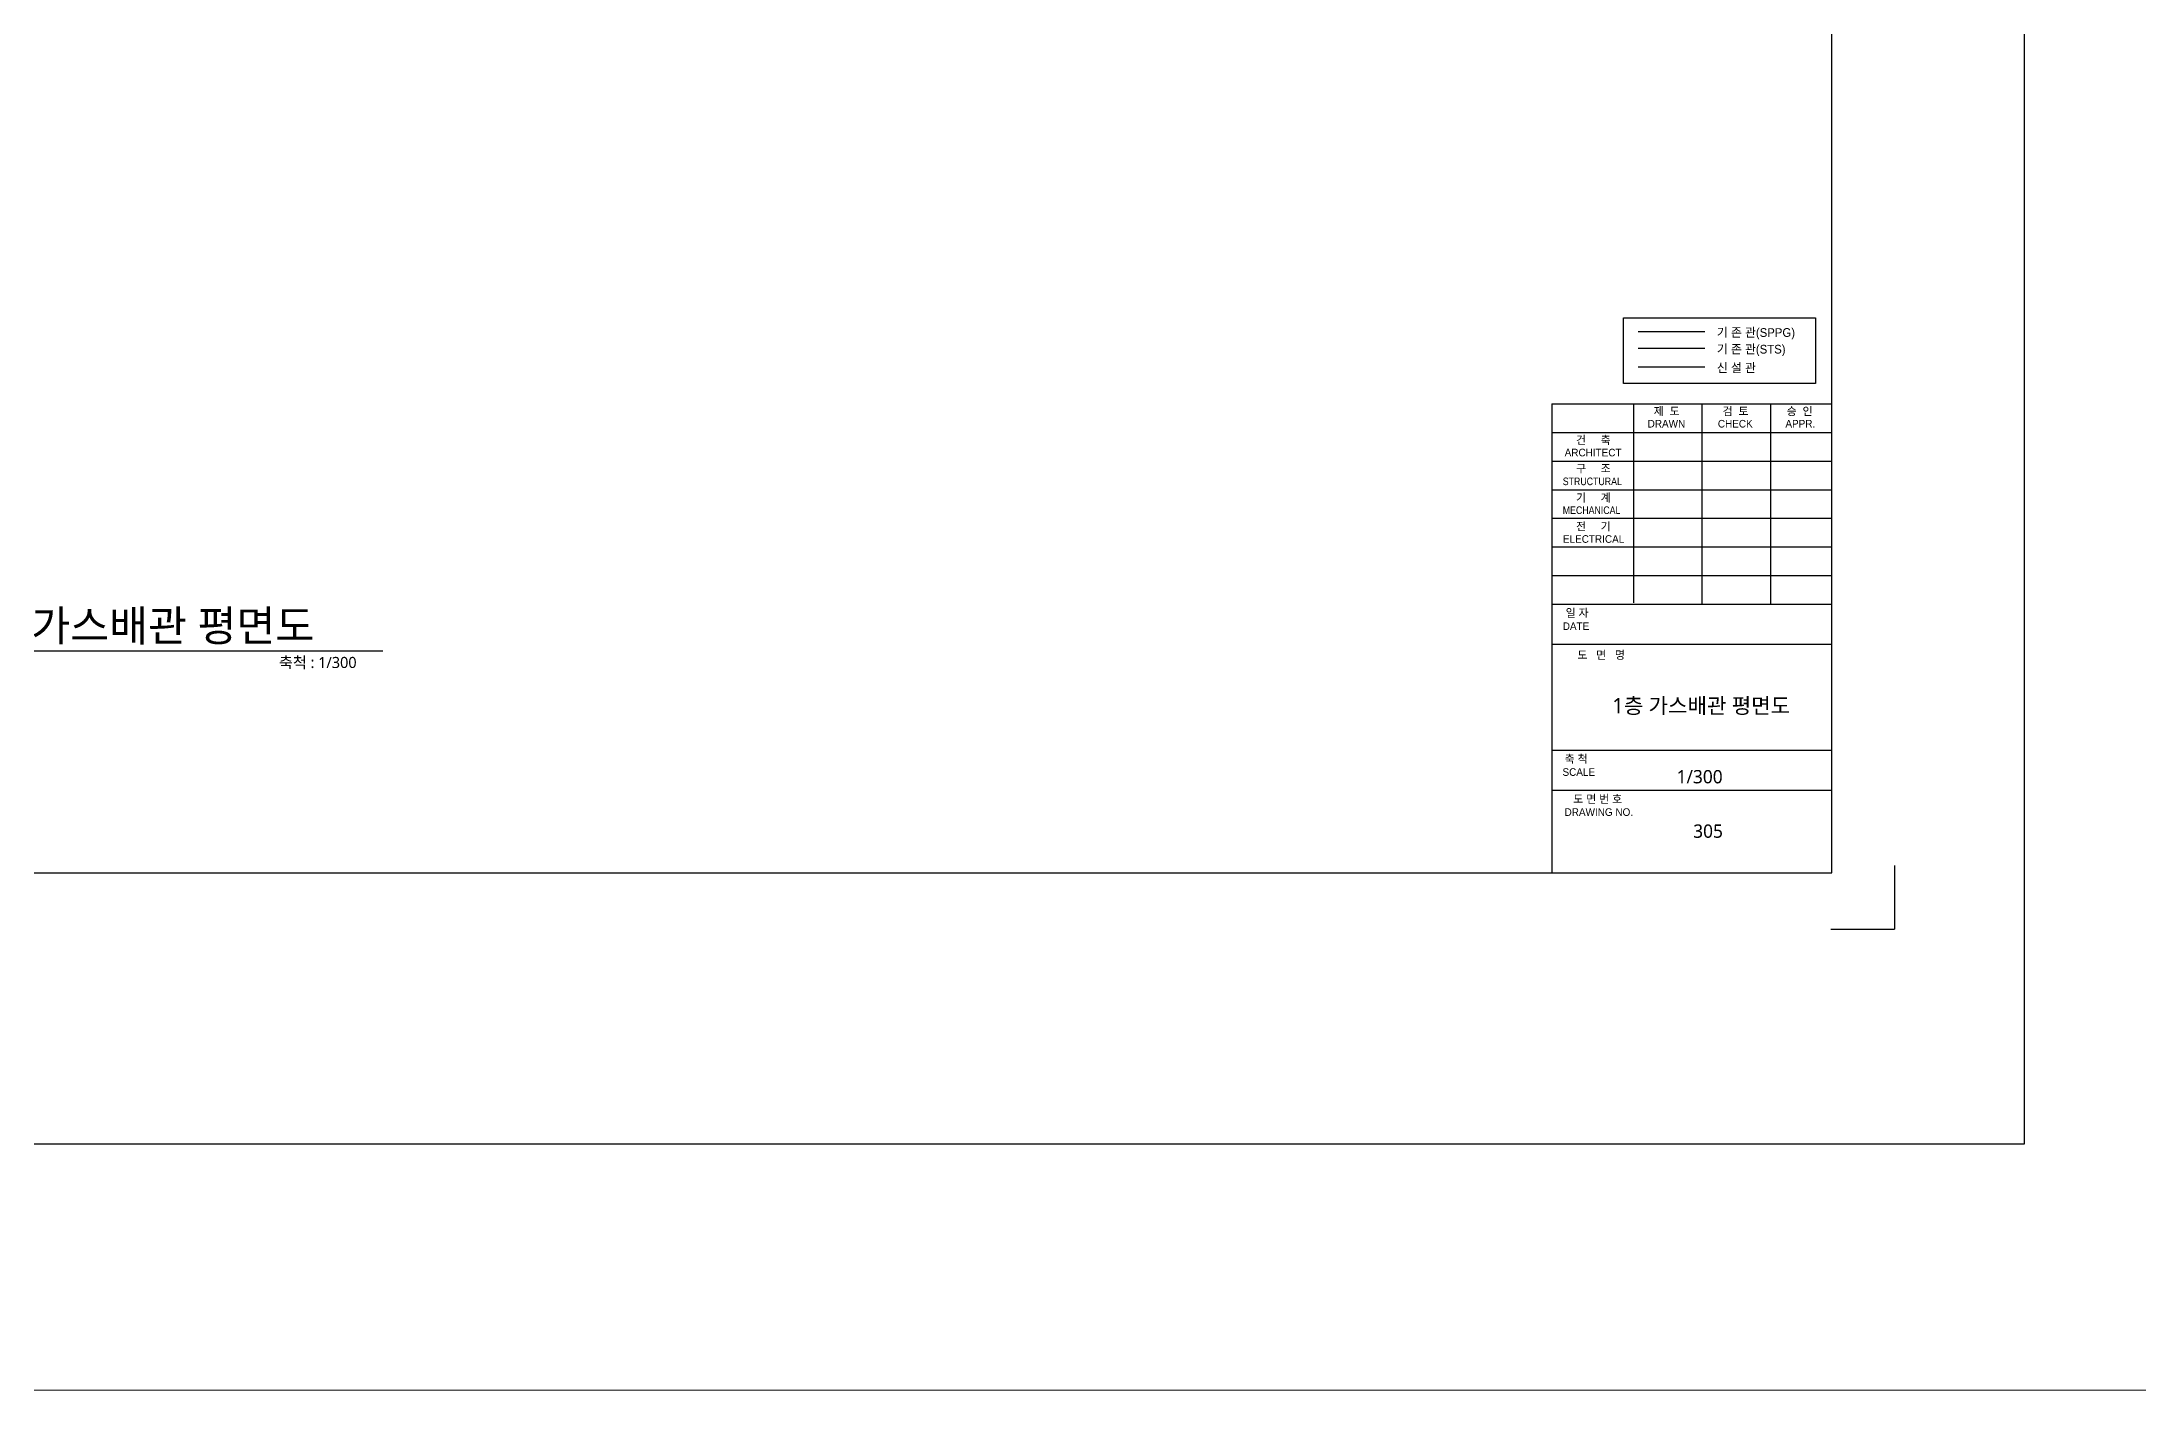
# Model space of a CAD drawing. Header units: millimetres. Extents: x 16332047 to 33387680, y -14835522 to -7015081.
# Drawn here: x 16463801 to 16534727, y -7536127 to -7490533 of the extents above; entities that cross this region are included whole.
import ezdxf
from ezdxf.enums import TextEntityAlignment as Align

# ---------------------------------------------------------------- set-up
doc = ezdxf.new("R2010")
doc.units = ezdxf.units.MM
doc.header["$LTSCALE"] = 300
doc.header["$MEASUREMENT"] = 0
doc.layers.get('0').update_dxf_attribs({"linetype": 'CONTINUOUS'})
for name, color, linetype in [('3', 3, 'CONTINUOUS'), ('A-HAT', 5, 'CONTINUOUS'), ('LINE', 2, 'CONTINUOUS'), ('TITLE', 1, 'CONTINUOUS')]:
    doc.layers.add(name, color=color, linetype=linetype)
doc.styles.add('GHD', font='')
doc.styles.add('GHS', font='')
doc.styles.add('맑은 고딕', font='malgun.ttf')
doc.styles.get('GHD').set_extended_font_data('Dotum')
doc.styles.get('GHS').set_extended_font_data('Dotum')

msp = doc.modelspace()

# ---------------------------------------------------------------- linework, layer by layer
at = {"layer": '3', "color": 0}
for p, q in [((16524366, -7518637), (16524366, -7438315)), ((16514890, -7502768), (16514890, -7518637))]:
    msp.add_line(p, q, dxfattribs=at)
at = {"layer": '3', "color": 0, "linetype": 'Continuous'}
for p, q in [((16514890, -7502768), (16524366, -7502768)), ((16517655, -7502768), (16517655, -7509508)), ((16519971, -7502768), (16519971, -7509553)), ((16522291, -7502768), (16522291, -7509553)), ((16514890, -7503737), (16524366, -7503737)), ((16514890, -7504707), (16524366, -7504707)), ((16514890, -7505676), (16524366, -7505676)), ((16514890, -7506645), (16524366, -7506645)), ((16514890, -7507614), (16524366, -7507614)), ((16514890, -7508584), (16524366, -7508584)), ((16514890, -7509553), (16524366, -7509553)), ((16514890, -7510899), (16524366, -7510899)), ((16514890, -7514491), (16524366, -7514491)), ((16514890, -7515837), (16524366, -7515837)), ((16410488, -7518637), (16514890, -7518637)), ((16514890, -7518637), (16524366, -7518637)), ((16514890, -7518637), (16524366, -7518637)), ((16526482, -7518383), (16526482, -7520537)), ((16526482, -7518383), (16526482, -7520537)), ((16526482, -7518383), (16526482, -7520537)), ((16526482, -7518383), (16526482, -7520537)), ((16524328, -7520537), (16526482, -7520537))]:
    msp.add_line(p, q, dxfattribs=at)
at = {"layer": 'A-HAT', "color": 3}
msp.add_line((16517810, -7500327), (16520066, -7500327), dxfattribs=at)
at = {"layer": 'A-HAT', "color": 6}
msp.add_line((16517810, -7500891), (16520066, -7500891), dxfattribs=at)
at = {"layer": 'A-HAT', "color": 1}
msp.add_line((16517810, -7501522), (16520066, -7501522), dxfattribs=at)
at = {"layer": 'A-HAT', "color": 4, "lineweight": 5}
msp.add_lwpolyline([(16332047, -7340504), (17225106, -7340504), (17225106, -7536127), (16332047, -7536127)], close=True, dxfattribs=at)
at = {"layer": 'A-HAT', "color": 1}
msp.add_lwpolyline([(16404448, -7356890), (16530876, -7356890), (16530876, -7527806), (16404448, -7527806)], close=True, dxfattribs=at)
at = {"layer": 'A-HAT', "color": 7}
msp.add_lwpolyline([(16517320, -7499864), (16523809, -7499864), (16523809, -7502081), (16517320, -7502081)], close=True, dxfattribs=at)
at = {"layer": 'LINE', "color": 0}
msp.add_line((16456707, -7511128), (16475335, -7511128), dxfattribs=at)

# ---------------------------------------------------------------- texts
at = {"style": '맑은 고딕'}
msp.add_text('1층 가스배관 평면도', height=525, dxfattribs=at).set_placement((16519945, -7512980), align=Align.MIDDLE_CENTER)
for s, p in [('1/300', (16519112, -7515608)), ('305', (16519674, -7517449))]:
    msp.add_text(s, height=450, dxfattribs=at).set_placement(p)
at = {"layer": '3', "color": 0, "lineweight": 13, "style": 'GHD'}
for s, height, p in [('기 존 관(SPPG)', 294.03, (16520474, -7500508)), ('기 존 관(STS)', 294, (16520474, -7501072)), ('신 설 관', 294, (16520474, -7501703))]:
    msp.add_text(s, height=height, dxfattribs=at).set_placement(p)
at = {"layer": '3', "color": 0, "style": 'GHS'}
for s, height, p in [('제  도', 270.8, (16518777, -7503015)), ('검  토', 270.8, (16521107, -7503015)), ('승  인', 270.8, (16523275, -7503015)), ('건     축', 270.8, (16516296, -7503990)), ('DRAWN', 257.2, (16518768, -7503445)), ('CHECK', 257.2, (16521098, -7503445)), ('APPR.', 257.2, (16523299, -7503445)), ('ARCHITECT', 257.2, (16516287, -7504420)), ('구     조', 270.8, (16516296, -7504965)), ('기     계', 270.8, (16516296, -7505939)), ('전     기', 270.8, (16516296, -7506914)), ('ELECTRICAL', 257.2, (16516304, -7507344)), ('DATE', 257.2, (16515709, -7510292)), ('일 자', 270.8, (16515747, -7509838)), ('도   면   명', 270.8, (16516559, -7511260)), ('SCALE', 257.2, (16515803, -7515226)), ('축 척', 270.8, (16515713, -7514773)), ('도 면 번 호', 270.8, (16516442, -7516127)), ('DRAWING NO.', 257.23, (16516481, -7516580))]:
    msp.add_text(s, height=height, dxfattribs=at).set_placement(p, align=Align.MIDDLE)
at = {"layer": '3', "color": 0, "style": 'GHS', "width": 0.884351}
for s, p in [('STRUCTURAL', (16515260, -7505523)), ('MECHANICAL', (16515260, -7506498))]:
    msp.add_text(s, height=257.2, dxfattribs=at).set_placement(p)
at = {"layer": 'TITLE', "color": 0, "style": '맑은 고딕'}
msp.add_text('1층 가스배관 평면도', height=1050, dxfattribs=at).set_placement((16460983, -7510801))
msp.add_text('축척 : 1/300', height=375, dxfattribs=at).set_placement((16474448, -7511707), align=Align.RIGHT)

doc.saveas('drawing.dxf')
